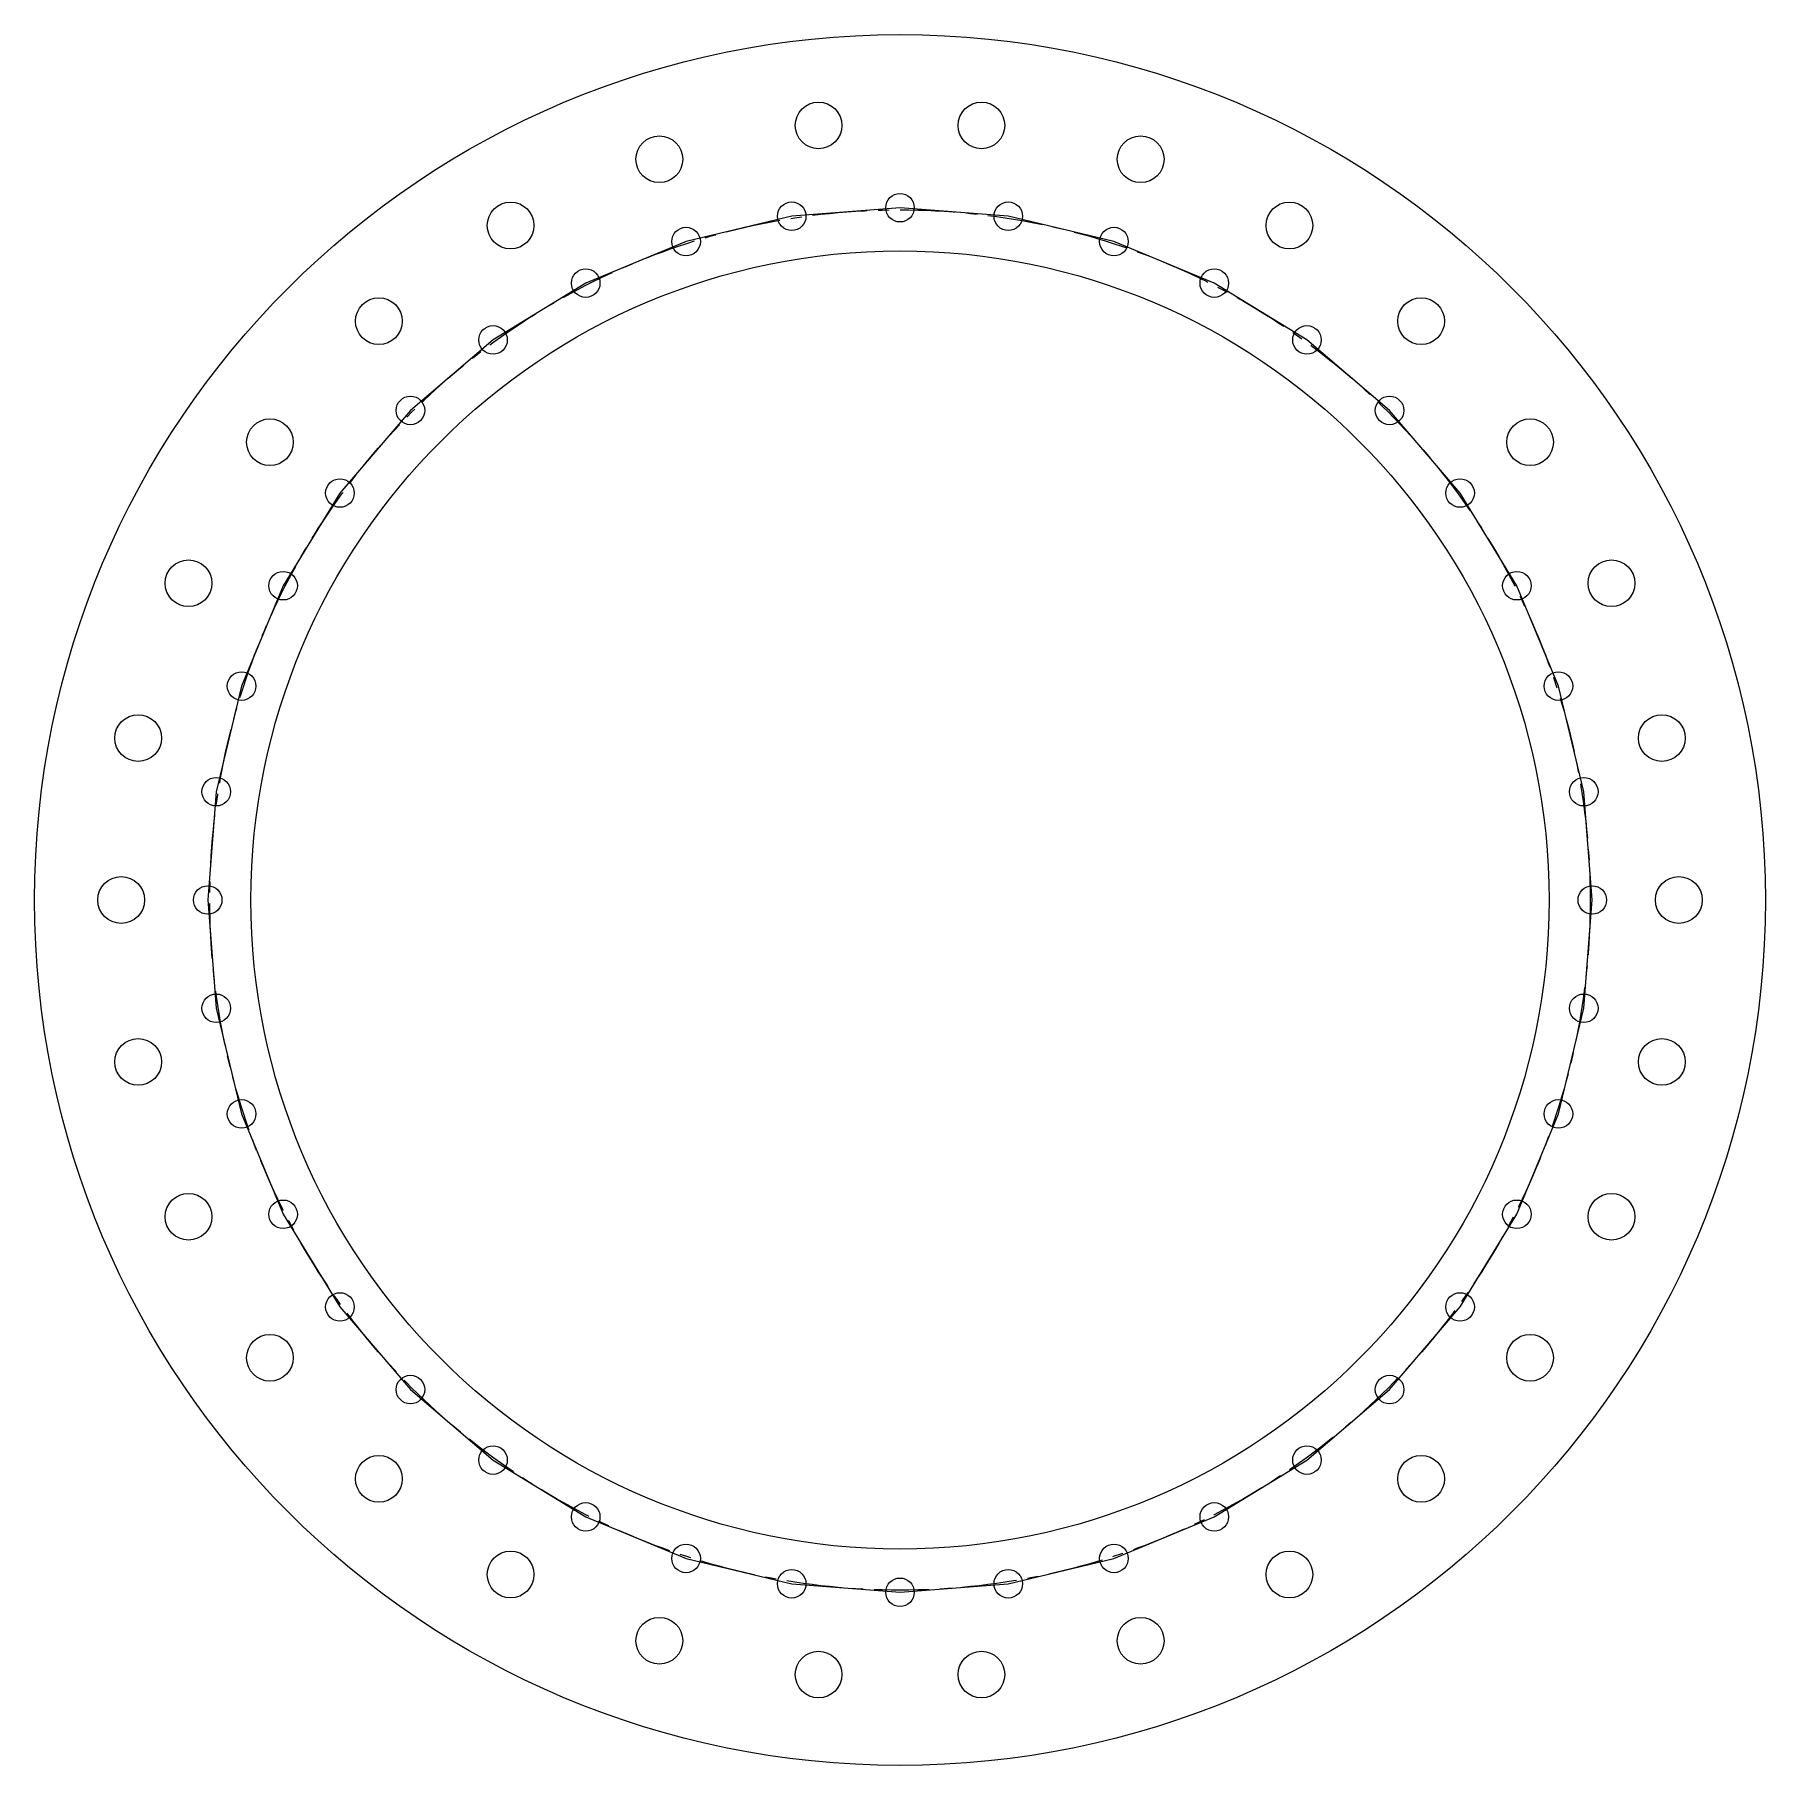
# Model space of a CAD drawing. Header units: millimetres. Extents: x -200 to 200, y -200 to 200.
import ezdxf

# ---------------------------------------------------------------- set-up
doc = ezdxf.new("R2010")
doc.units = ezdxf.units.MM
doc.linetypes.add('CENTERX2', pattern=[20.32, 12.7, -2.54, 2.54, -2.54])

msp = doc.modelspace()

# ---------------------------------------------------------------- linework, layer by layer
at = {"color": 7, "linetype": 'Continuous'}
for p, q in [((0, 160), (-25.03, 158.03)), ((25.03, 158.03), (0, 160)), ((-25.03, 158.03), (-49.44, 152.17)), ((49.44, 152.17), (25.03, 158.03)), ((-49.44, 152.17), (-72.64, 142.56)), ((72.64, 142.56), (49.44, 152.17)), ((-72.64, 142.56), (-94.05, 129.44)), ((94.05, 129.44), (72.64, 142.56)), ((-94.05, 129.44), (-113.14, 113.14)), ((113.14, 113.14), (94.05, 129.44)), ((-113.14, 113.14), (-129.44, 94.05)), ((129.44, 94.05), (113.14, 113.14)), ((-129.44, 94.05), (-142.56, 72.64)), ((142.56, 72.64), (129.44, 94.05)), ((-142.56, 72.64), (-152.17, 49.44)), ((152.17, 49.44), (142.56, 72.64)), ((-152.17, 49.44), (-158.03, 25.03)), ((158.03, 25.03), (152.17, 49.44)), ((-158.03, 25.03), (-160, 0)), ((160, 0), (158.03, 25.03)), ((158.03, -25.03), (160, 0)), ((-160, 0), (-158.03, -25.03)), ((-158.03, -25.03), (-152.17, -49.44)), ((152.17, -49.44), (158.03, -25.03)), ((-152.17, -49.44), (-142.56, -72.64)), ((142.56, -72.64), (152.17, -49.44)), ((-142.56, -72.64), (-129.44, -94.05)), ((129.44, -94.05), (142.56, -72.64)), ((-129.44, -94.05), (-113.14, -113.14)), ((113.14, -113.14), (129.44, -94.05)), ((-113.14, -113.14), (-94.05, -129.44)), ((94.05, -129.44), (113.14, -113.14)), ((-94.05, -129.44), (-72.64, -142.56)), ((72.64, -142.56), (94.05, -129.44)), ((-72.64, -142.56), (-49.44, -152.17)), ((49.44, -152.17), (72.64, -142.56)), ((-49.44, -152.17), (-25.03, -158.03)), ((25.03, -158.03), (49.44, -152.17)), ((-25.03, -158.03), (0, -160)), ((0, -160), (25.03, -158.03))]:
    msp.add_line(p, q, dxfattribs=at)
at = {"color": 7, "linetype": 'Continuous', "lineweight": 25}
for centre, radius in [((0, 0), 200), ((-18.82, 179.01), 5.4), ((18.82, 179.01), 5.4), ((-55.62, 171.19), 5.4), ((55.62, 171.19), 5.4), ((-90, 155.88), 5.4), ((-25.03, 158.03), 3.3), ((0, 160), 3.3), ((25.03, 158.03), 3.3), ((90, 155.88), 5.4), ((-49.44, 152.17), 3.3), ((49.44, 152.17), 3.3), ((0, 0), 150), ((-72.64, 142.56), 3.3), ((72.64, 142.56), 3.3), ((-120.44, 133.77), 5.4), ((120.44, 133.77), 5.4), ((-94.05, 129.44), 3.3), ((94.05, 129.44), 3.3), ((-113.14, 113.14), 3.3), ((113.14, 113.14), 3.3), ((-145.62, 105.8), 5.4), ((145.62, 105.8), 5.4), ((-129.44, 94.05), 3.3), ((129.44, 94.05), 3.3), ((-164.44, 73.21), 5.4), ((164.44, 73.21), 5.4), ((-142.56, 72.64), 3.3), ((142.56, 72.64), 3.3), ((-152.17, 49.44), 3.3), ((152.17, 49.44), 3.3), ((-176.07, 37.42), 5.4), ((176.07, 37.42), 5.4), ((-158.03, 25.03), 3.3), ((158.03, 25.03), 3.3), ((-180, 0), 5.4), ((180, 0), 5.4), ((-160, 0), 3.3), ((160, 0), 3.3), ((-158.03, -25.03), 3.3), ((158.03, -25.03), 3.3), ((-176.07, -37.42), 5.4), ((176.07, -37.42), 5.4), ((-152.17, -49.44), 3.3), ((152.17, -49.44), 3.3), ((-164.44, -73.21), 5.4), ((164.44, -73.21), 5.4), ((-142.56, -72.64), 3.3), ((142.56, -72.64), 3.3), ((-129.44, -94.05), 3.3), ((129.44, -94.05), 3.3), ((-145.62, -105.8), 5.4), ((145.62, -105.8), 5.4), ((-113.14, -113.14), 3.3), ((113.14, -113.14), 3.3), ((-94.05, -129.44), 3.3), ((94.05, -129.44), 3.3), ((-120.44, -133.77), 5.4), ((120.44, -133.77), 5.4), ((-72.64, -142.56), 3.3), ((72.64, -142.56), 3.3), ((-90, -155.88), 5.4), ((-49.44, -152.17), 3.3), ((49.44, -152.17), 3.3), ((90, -155.88), 5.4), ((-25.03, -158.03), 3.3), ((25.03, -158.03), 3.3), ((0, -160), 3.3), ((-55.62, -171.19), 5.4), ((55.62, -171.19), 5.4), ((-18.82, -179.01), 5.4), ((18.82, -179.01), 5.4)]:
    msp.add_circle(centre, radius, dxfattribs=at)
at = {"color": 7, "linetype": 'CENTERX2'}
msp.add_circle((0, 0), 159.51, dxfattribs=at)

doc.saveas('drawing.dxf')
